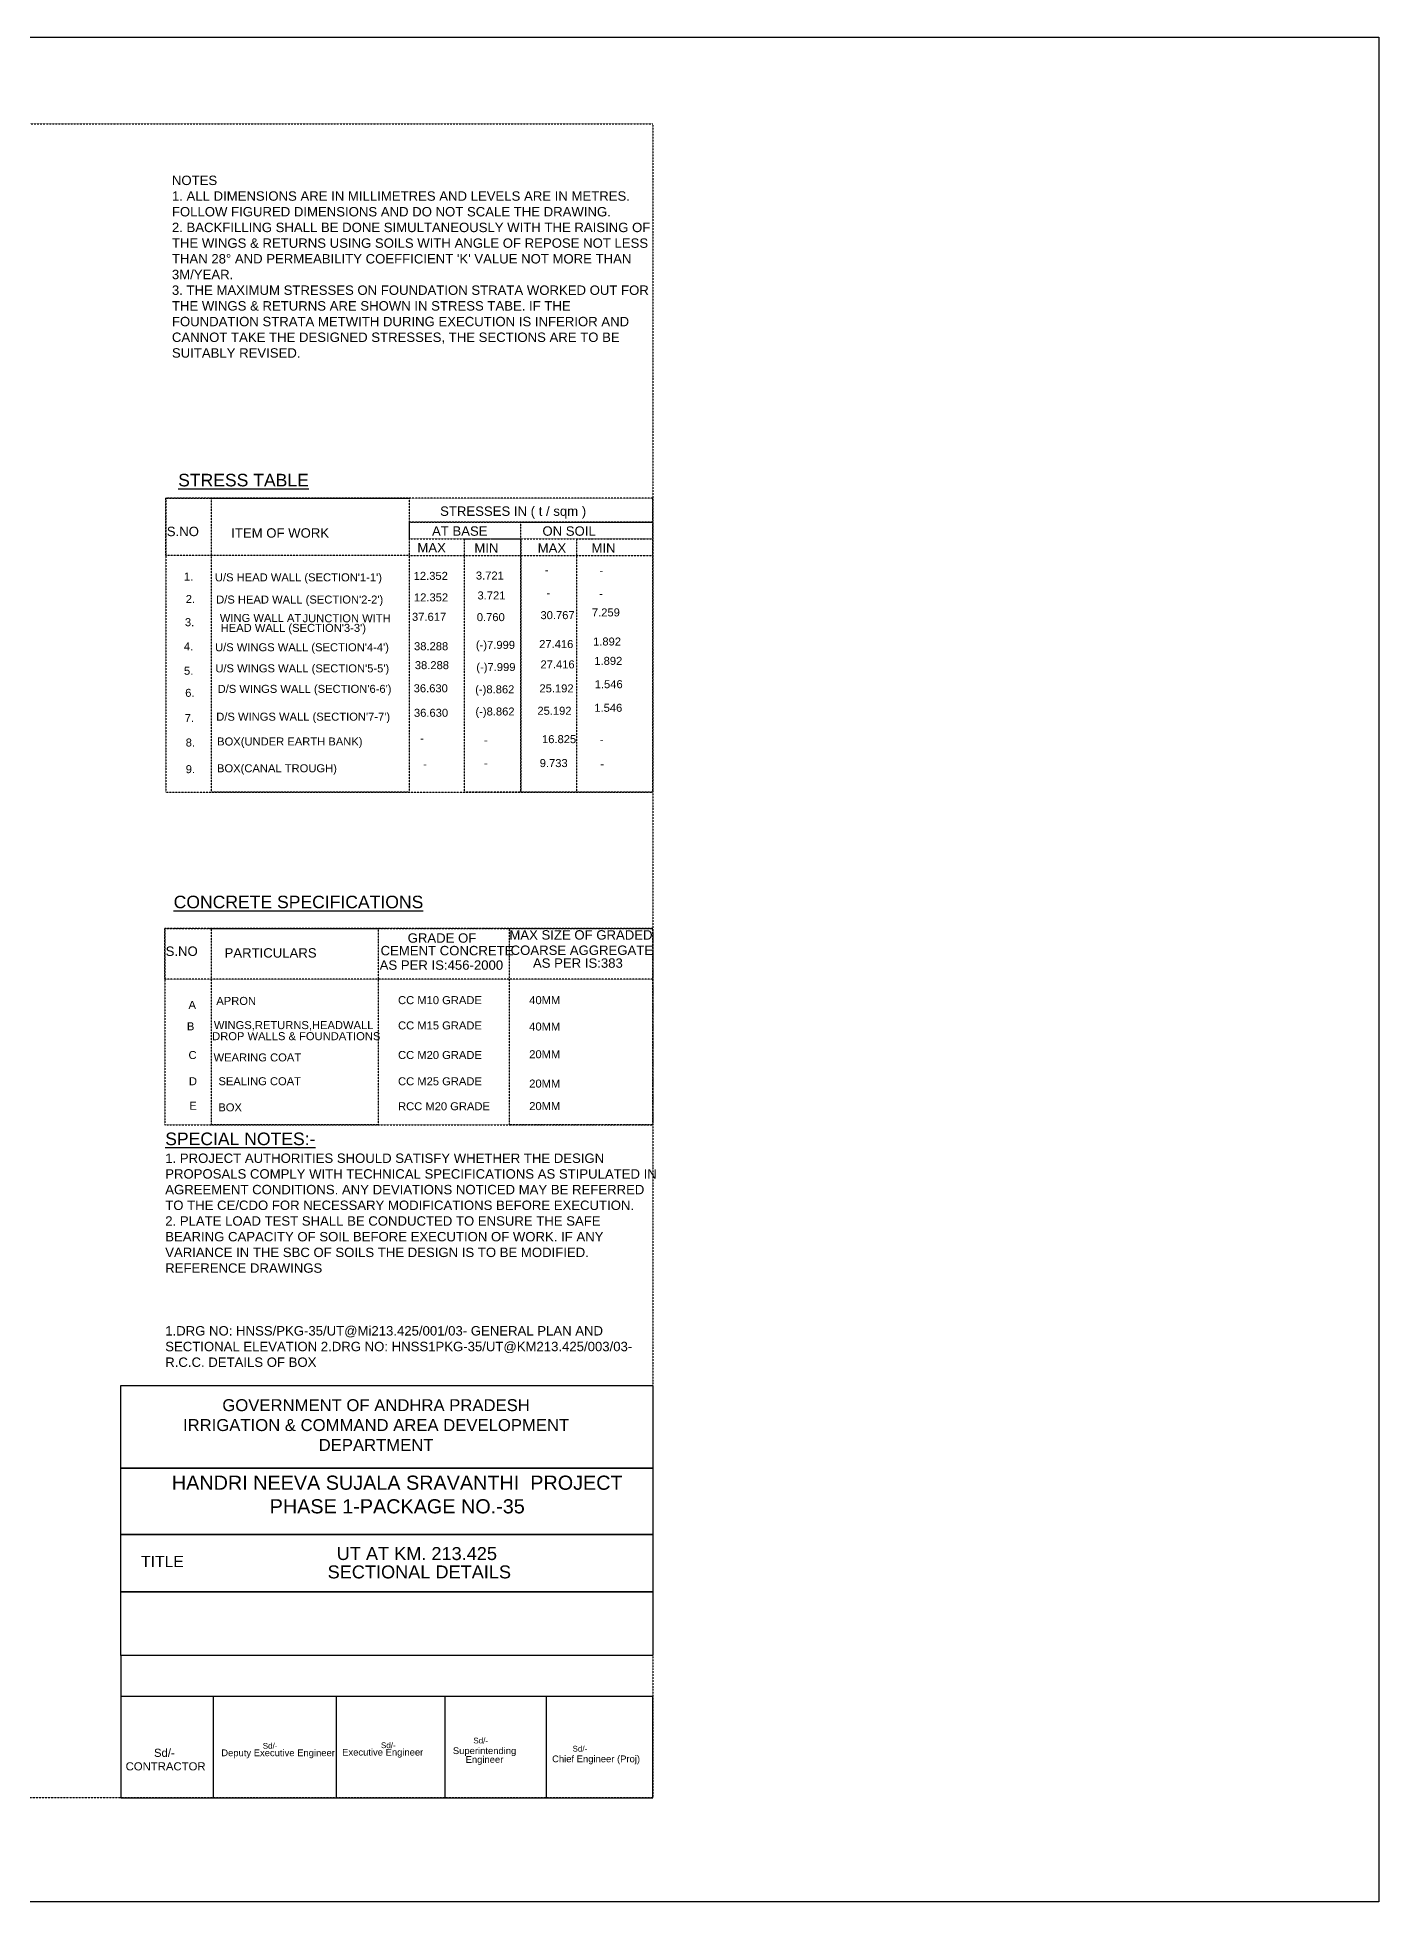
# Model space of a CAD drawing. Header units: inches. Extents: x -14031 to 177855, y 59850 to 142980.
# Drawn here: x 160750 to 177855, y 59850 to 83619 of the extents above; entities that cross this region are included whole.
import ezdxf

# ---------------------------------------------------------------- set-up
doc = ezdxf.new("R2010")
doc.units = ezdxf.units.IN
doc.header["$MEASUREMENT"] = 0
doc.linetypes.add('HIDDEN2', pattern=[0.1875, 0.125, -0.0625])
doc.layers.add('DIM TEXT', color=7, linetype='Continuous')
doc.layers.add('DRAWING', color=7, linetype='Continuous')
doc.styles.get("Standard").update_dxf_attribs({"font": 'ARIAL_1.TTF', "height": 102})
picture_1 = doc.add_image_def('image1.jpg', size_in_pixel=(7220, 3378))

msp = doc.modelspace()

# ---------------------------------------------------------------- linework, layer by layer
at = {"layer": 'DIM TEXT', "linetype": 'HIDDEN2'}
for points in [[(168597.02294, 77741.1052), (162390.13722, 77741.1052), (162390.13722, 73992.94458), (168597.02294, 73992.94458)], [(165493.58008, 77010.23404), (162390.13722, 77010.23404), (162390.13722, 77741.1052), (165493.58008, 77741.1052)], [(162969.60988, 77741.1052), (165493.58008, 77741.1052), (165493.58008, 73992.94458), (162969.60988, 73992.94458)], [(165493.58008, 77010.23404), (168597.02294, 77010.23404), (168597.02294, 77741.1052), (165493.58008, 77741.1052)], [(165493.58008, 77436.15093), (168597.02294, 77436.15093), (168597.02294, 77741.1052), (165493.58008, 77741.1052)], [(165493.58008, 77222.84146), (168597.02294, 77222.84146), (168597.02294, 77436.15093), (165493.58008, 77436.15093)], [(166917.68597, 77436.15093), (168597.02294, 77436.15093), (168597.02294, 73992.94458), (166917.68597, 73992.94458)], [(166199.55714, 77222.84146), (166917.68597, 77222.84146), (166917.68597, 73992.94458), (166199.55714, 73992.94458)], [(167628.12612, 77222.84146), (168597.02294, 77222.84146), (168597.02294, 73992.94458), (167628.12612, 73992.94458)], [(168597.02294, 72255.12173), (162375.03642, 72255.12173), (162375.03642, 69755.64581), (168597.02294, 69755.64581)], [(162375.03642, 72255.12173), (168597.02294, 72255.12173), (168597.02294, 71608.9158), (162375.03642, 71608.9158)], [(162973.20749, 72255.12173), (165097.32496, 72255.12173), (165097.32496, 69755.64581), (162973.20749, 69755.64581)], [(166769.76226, 72255.12173), (168597.02294, 72255.12173), (168597.02294, 69755.64581), (166769.76226, 69755.64581)]]:
    msp.add_lwpolyline(points, close=True, dxfattribs=at)
at = {"layer": 'DRAWING', "linetype": 'HIDDEN2'}
msp.add_lwpolyline([(137241.26382, 82513.26154), (168597.02294, 82513.26154), (168597.02294, 61172.86657), (137241.26382, 61172.86657)], close=True, dxfattribs=at)
at = {"layer": 'DRAWING', "ltscale": 0.02}
for points in [[(161815.46268, 66428.83555), (168597.02294, 66428.83555), (168597.02294, 65375.91753), (161815.46268, 65375.91753)], [(161815.46268, 65375.91753), (168597.02294, 65375.91753), (168597.02294, 64530.31903), (161815.46268, 64530.31903)], [(161815.46268, 64530.31903), (168597.02294, 64530.31903), (168597.02294, 63800.85106), (161815.46268, 63800.85106)], [(161815.46268, 63800.85106), (168597.02294, 63800.85106), (168597.02294, 62987.01034), (161815.46268, 62987.01034)], [(161815.46268, 61172.86657), (168597.02294, 61172.86657), (168597.02294, 62464.49754), (161815.46268, 62464.49754)]]:
    msp.add_lwpolyline(points, close=True, dxfattribs=at)
for points in [[(161815.46268, 62987.01034), (161815.46268, 62464.49754)], [(162993.98486, 62464.49754), (162993.98486, 61172.86657)], [(164561.81794, 62464.49754), (164561.81794, 61172.86657)], [(165948.5445, 62464.49754), (165948.5445, 61172.86657)], [(167239.10989, 62464.49754), (167239.10989, 61172.86657)]]:
    msp.add_lwpolyline(points, dxfattribs=at)

# ---------------------------------------------------------------- texts
at = {"layer": 'DIM TEXT', "linetype": 'HIDDEN2'}
for s, p in [('3.721', (166342.68721, 76705.60767)), ('-', (167222.46131, 76777.62803)), ('-', (167919.07707, 76766.48701)), ('3.721', (166363.11313, 76452.06141)), ('30.767', (167165.97547, 76200.65378)), ('-', (167241.12601, 76484.01046)), ('7.259', (167821.98828, 76235.49051)), ('-', (167914.39317, 76476.43623)), ('0.760', (166354.35892, 76175.20086)), ('38.288', (165554.12457, 75804.50337)), ('(-)7.999', (166342.70536, 75821.57835)), ('27.416', (167149.68641, 75832.2623)), ('1.892', (167836.73822, 75864.51059)), ('38.288', (165563.88643, 75563.22745)), ('(-)7.999', (166348.54121, 75538.88894)), ('27.416', (167166.10855, 75573.11228)), ('1.892', (167853.07135, 75617.83423)), ('36.630', (165549.19784, 75268.46566)), ('(-)8.862', (166334.03152, 75255.02588)), ('25.192', (167152.97896, 75266.97481)), ('1.546', (167858.01968, 75320.2845)), ('1.546', (167853.13789, 75019.59028)), ('36.630', (165552.88101, 74955.79422)), ('(-)8.862', (166336.94901, 74972.33684)), ('25.192', (167126.70336, 74981.58192)), ('-', (165633.27544, 74631.6852)), ('-', (166446.07938, 74608.15459)), ('16.825', (167185.84398, 74619.73855)), ('-', (167921.74827, 74615.81978)), ('9.733', (167156.28448, 74314.66314)), ('-', (165668.61463, 74302.25713)), ('-', (166446.07938, 74314.02224)), ('-', (167929.58385, 74305.37793)), ('A', (162678.04191, 71232.31302)), ('APRON', (163032.70674, 71282.81414)), ('CC M10 GRADE', (165350.27415, 71292.36305)), ('40MM', (167022.71145, 71292.36305)), ('WINGS,RETURNS,HEADWALL', (163001.82849, 70974.41231)), ('CC M15 GRADE', (165350.27415, 70970.14041)), ('B', (162657.56068, 70958.48689)), ('DROP WALLS & FOUNDATIONS', (162979.6016, 70833.15531)), ('40MM', (167022.71145, 70956.3498)), ('C', (162678.17931, 70592.74424)), ('WEARING COAT', (162997.95261, 70562.39496)), ('CC M20 GRADE', (165350.27415, 70593.10998)), ('20MM', (167022.71145, 70602.92602)), ('D', (162683.32554, 70258.64223)), ('SEALING COAT', (163059.73073, 70258.60669)), ('CC M25 GRADE', (165350.27415, 70257.86795)), ('20MM', (167022.71145, 70229.1876)), ('E', (162688.47264, 69945.10059)), ('BOX', (163058.60988, 69925.68787)), ('RCC M20 GRADE', (165350.27415, 69939.55148)), ('20MM', (167022.71145, 69941.61482))]:
    msp.add_text(s, height=102, dxfattribs=at).set_placement(p)
at = {"layer": 'DIM TEXT', "linetype": 'HIDDEN2', "attachment_point": 1}
for s, insert, char_height, width in [("NOTES \\P1. ALL DIMENSIONS ARE IN MILLIMETRES AND LEVELS ARE IN METRES. FOLLOW FIGURED DIMENSIONS AND DO NOT SCALE THE DRAWING. \\P2. BACKFILLING SHALL BE DONE SIMULTANEOUSLY WITH THE RAISING OF THE WINGS & RETURNS USING SOILS WITH ANGLE OF REPOSE NOT LESS THAN 28° AND PERMEABILITY COEFFICIENT 'K' VALUE NOT MORE THAN 3M/YEAR. \\P3. THE MAXIMUM STRESSES ON FOUNDATION STRATA WORKED OUT FOR THE WINGS & RETURNS ARE SHOWN IN STRESS TABE. IF THE FOUNDATION STRATA METWITH DURING EXECUTION IS INFERIOR AND CANNOT TAKE THE DESIGNED STRESSES, THE SECTIONS ARE TO BE SUITABLY REVISED. ", (162466.58751, 81854.83228), 120, 6199.7223757), (' WING WALL AT ', (163038.40606, 76266.89305), 102.0772888, 1128.3996721), ("HEAD WALL (SECTION'3-3')", (163088.0605, 76139.9312), 102.0772888, 2160.0300066), ('JUNCTION WITH ', (164132.20292, 76262.82943), 102.0772888, 2078.627127), ('CEMENT CONCRETE', (165127.02706, 72034.92477), 120, 1995.6064506), ('AS PER IS:456-2000', (165115.61029, 71850.59489), 120, 1995.6064506), ('AS PER IS:383', (167070.4353, 71876.03367), 120, 1139.726603), ('{\\H1.3352x;\\LSPECIAL NOTES:-  \\P}1. PROJECT AUTHORITIES SHOULD SATISFY WHETHER THE DESIGN PROPOSALS COMPLY WITH TECHNICAL SPECIFICATIONS AS STIPULATED IN AGREEMENT CONDITIONS. ANY DEVIATIONS NOTICED MAY BE REFERRED TO THE CE/CDO FOR NECESSARY MODIFICATIONS BEFORE EXECUTION. \\P2. PLATE LOAD TEST SHALL BE CONDUCTED TO ENSURE THE SAFE BEARING CAPACITY OF SOIL BEFORE EXECUTION OF WORK. IF ANY VARIANCE IN THE SBC OF SOILS THE DESIGN IS TO BE MODIFIED. \\PREFERENCE DRAWINGS \\P\\P\\P\\P1.DRG NO: HNSS/PKG-35/UT@Mi213.425/001/03- GENERAL PLAN AND SECTIONAL ELEVATION 2.DRG NO: HNSS1PKG-35/UT@KM213.425/003/03- R.C.C. DETAILS OF BOX ', (162381.34326, 69655.40523), 120, 6275.240613)]:
    msp.add_mtext(s, dxfattribs=dict(at, insert=insert, char_height=char_height, width=width))
at = {"layer": 'DRAWING'}
for s, height, p in [('%%USTRESS TABLE', 160.2294685, (162545.87491, 77893.11264)), ('STRESSES IN ( t / sqm )', 120, (165886.46977, 77517.52976)), ('S.NO', 120, (162401.39496, 77258.8235)), ('ITEM OF WORK', 120, (163222.88377, 77239.5745)), ('AT BASE', 120, (165783.10593, 77263.55812)), ('ON SOIL', 120, (167191.41059, 77263.55812)), ('MAX', 120, (165596.7501, 77050.95071)), ('MIN', 120, (166323.24512, 77047.1806)), ('MAX', 120, (167130.73086, 77047.1806)), ('MIN', 120, (167816.37145, 77046.70823)), ('%%UCONCRETE SPECIFICATIONS', 160.2294685, (162488.93105, 72514.90921)), ('S.NO', 120, (162386.29416, 71907.33338)), ('GRADE OF ', 120, (165472.79853, 72075.60484)), ('MAX SIZE OF GRADED', 120, (166769.76226, 72114.94168)), ('COARSE AGGREGATE', 120, (166785.83354, 71919.91753)), ('PARTICULARS', 120, (163137.82381, 71885.75222)), ('UT AT KM. 213.425', 165.5585353, (164568.22324, 64205.49106)), ('Sd/-', 73.341627, (163624.4003, 61800.17134)), (' Executive Engineer', 86.0044339, (164603.74003, 61712.64616)), ('Sd/-', 73.341627, (165132.19274, 61807.81633)), ('Superintending ', 86.0044339, (166049.41231, 61731.73574)), ('Sd/-', 73.341627, (166310.17685, 61867.68988)), ('Sd/-', 73.341627, (167575.22335, 61763.67846)), ('Deputy Executive Engineer', 86.0044339, (163095.94759, 61705.00117)), ('Chief Engineer (Proj)', 86.0044339, (167314.45881, 61627.72431))]:
    msp.add_text(s, height=height, dxfattribs=at).set_placement(p)
at = {"layer": 'DRAWING', "linetype": 'HIDDEN2'}
for s, height, p in [('1.', 102.077289, (162619.84866, 76693.19995)), ('12.352', 102.077289, (165549.41221, 76701.36859)), ('2.', 102.077289, (162643.02543, 76406.20477)), ('12.352', 102.077289, (165552.77908, 76426.90501)), ('3.', 102.077289, (162632.28881, 76110.98183)), ('37.617', 102.077289, (165528.04433, 76179.36226)), ('4.', 102.077289, (162619.56058, 75801.85531)), ("U/S WINGS WALL (SECTION'4-4')", 102.0772888, (163016.66782, 75791.23212)), ('5.', 102.077289, (162620.10294, 75491.62142)), ("U/S WINGS WALL (SECTION'5-5')", 102.0772888, (163020.26284, 75522.29434)), ("D/S WINGS WALL (SECTION'6-6')", 102.0772888, (163049.35482, 75260.79129)), ('6.', 102.077289, (162636.06187, 75210.66362)), ('7.', 102.077289, (162629.81812, 74888.99666)), ("D/S WINGS WALL (SECTION'7-7')", 102.0772888, (163031.89998, 74906.30967)), ('8.', 102.077289, (162642.45426, 74576.80064)), ('BOX(UNDER EARTH BANK)', 102.0772888, (163043.16552, 74589.86507)), ('9.', 102.077289, (162642.45426, 74237.24544)), ('BOX(CANAL TROUGH)', 102.0772888, (163041.73702, 74248.32602))]:
    msp.add_text(s, height=height, dxfattribs=at).set_placement(p)
at = {"layer": 'DRAWING', "linetype": 'HIDDEN2', "char_height": 102.0772888, "width": 4966.562602, "attachment_point": 1}
for s, insert in [("U/S HEAD WALL (SECTION'1-1')", (163014.81808, 76784.38078)), ("D/S HEAD WALL (SECTION'2-2')", (163030.78739, 76501.78729))]:
    msp.add_mtext(s, dxfattribs=dict(at, insert=insert))
at = {"layer": 'DRAWING', "color": 7}
for s, insert, char_height, width, attachment_point in [('GOVERNMENT OF ANDHRA PRADESH\\PIRRIGATION & COMMAND AREA DEVELOPMENT DEPARTMENT', (165070.10969, 65926.33257), 152.1723752, 5848.8578272, 5), ('TITLE', (162073.34321, 64258.85313), 143.340723, 1164.9684837, 1), ('         Sd/-\\PCONTRACTOR', (161876.26478, 61661.04931), 103.4772151, 1540.5636049, 4)]:
    msp.add_mtext(s, dxfattribs=dict(at, insert=insert, char_height=char_height, width=width, attachment_point=attachment_point))
at = {"layer": 'DRAWING'}
for s, insert, char_height, width, attachment_point in [('HANDRI NEEVA SUJALA SRAVANTHI  PROJECT\\PPHASE 1-PACKAGE NO.-35', (165339.68507, 65281.92015), 180.6093112, 7740.3990527, 2), (' {\\C7;SECTIONAL DETAILS}', (164387.85194, 64136.69981), 165.5585353, 2976.6464165, 1), ('Engineer', (166211.93689, 61705.89102), 86.004434, 496.7372052, 1)]:
    msp.add_mtext(s, dxfattribs=dict(at, insert=insert, char_height=char_height, width=width, attachment_point=attachment_point))

# ---------------------------------------------------------------- pictures from other files: only their frames are drawn
at = {"linetype": 'HIDDEN2'}
image = msp.add_image(picture_1, insert=(127052.65786, 59849.71234), size_in_units=(50802.4628, 23768.79769), dxfattribs=dict(at, fade=30))
image.dxf.flags = 7

doc.saveas('drawing.dxf')
